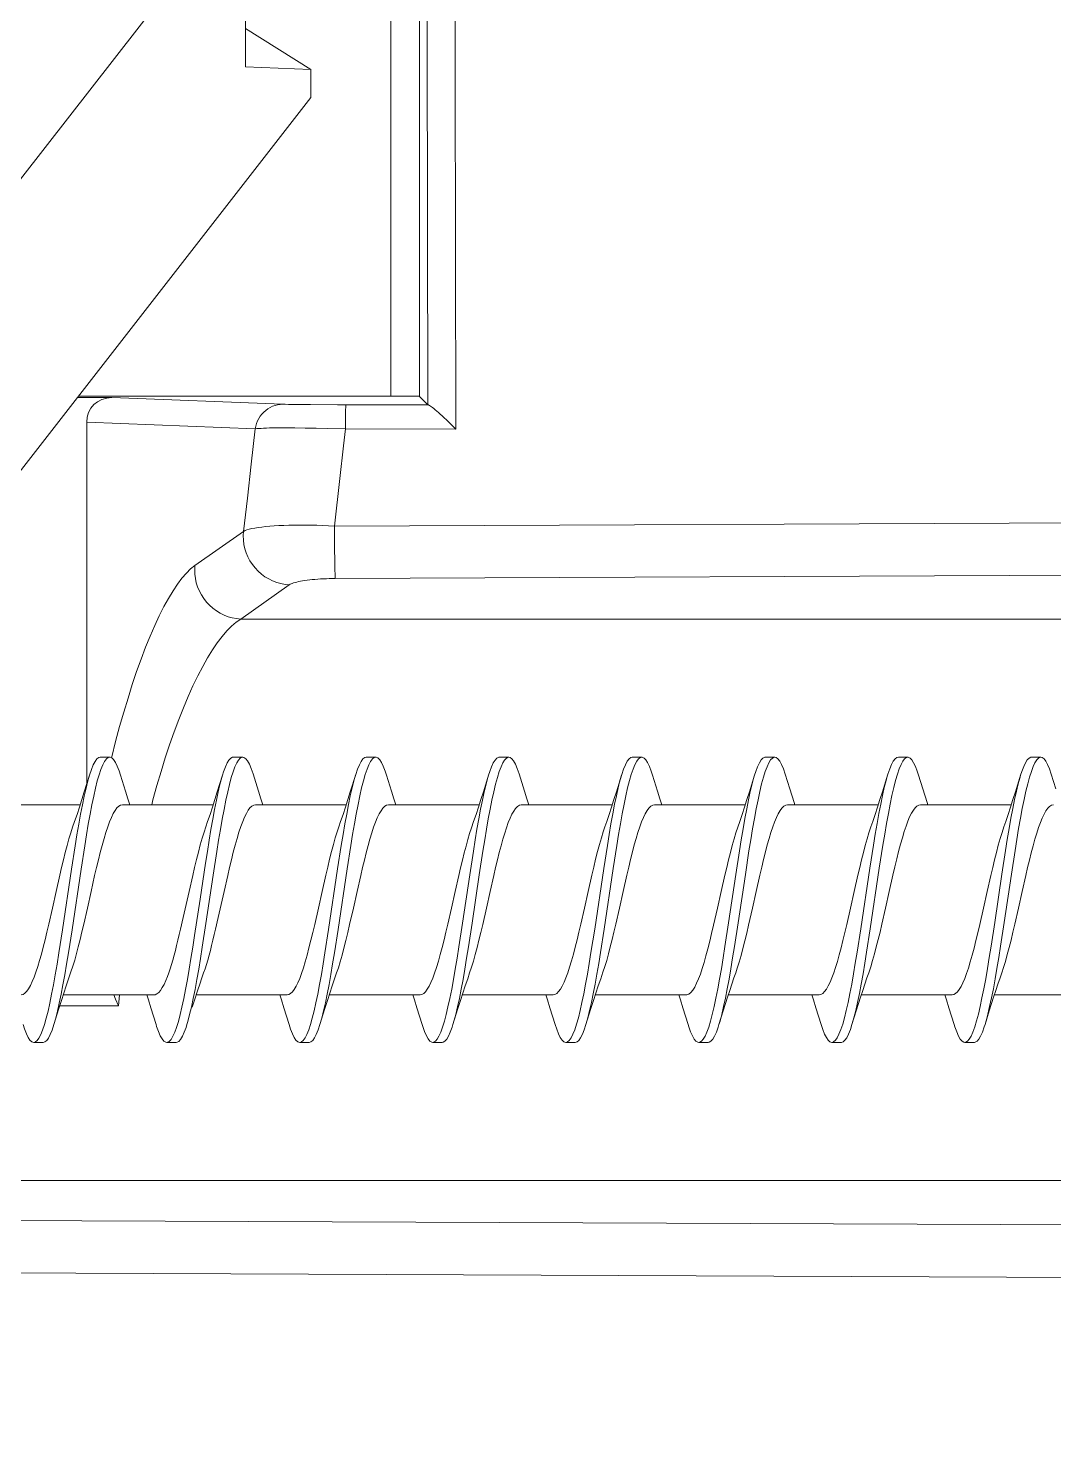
# Model space of a CAD drawing. Header units: millimetres. Extents: x -853320 to 19484, y -510814 to 9708.
# Drawn here: x 14101.51 to 14112.3, y 7580.04 to 7594.98 of the extents above; entities that cross this region are included whole.
import ezdxf

# ---------------------------------------------------------------- set-up
doc = ezdxf.new("R2010")
doc.units = ezdxf.units.MM
for name, color, linetype, lineweight in [('F_DIBOND_soffitto_cassone', 7, 'Continuous', 5), ('F_ELETTRICO', 22, 'Continuous', 5), ('F_IMPIANTO IDRAULICO', 7, 'Continuous', 5), ('F_TUBOLARE sez.40x40', 7, 'Continuous', 5)]:
    doc.layers.add(name, color=color, linetype=linetype, lineweight=lineweight)

# ---------------------------------------------------------------- blocks, each defined once
blk = doc.blocks.new('SCATOLA INCASSO_1 P_sezione e pianta')
at = {"layer": 'F_ELETTRICO'}
for p, q in [((55460.891, -13678.828), (55460.891, -13670.825)), ((55460.591, -13678.83), (55460.591, -13671.125)), ((55466.503, -13678.741), (55461.733, -13672.617)), ((55460.215, -13675.438), (55460.22, -13673.611)), ((55462.421, -13675.364), (55462.421, -13674.706)), ((55461.733, -13675.391), (55462.421, -13674.958)), ((55460.503, -13678.918), (55460.511, -13675.083)), ((55461.733, -13675.391), (55462.421, -13675.364)), ((55460.211, -13677.295), (55460.215, -13675.438)), ((55461.733, -13675.391), (55461.733, -13675.686)), ((55466.503, -13681.809), (55461.733, -13675.686)), ((55460.208, -13679.174), (55460.211, -13677.295)), ((55461.454, -13678.918), (55460.5, -13678.918)), ((55460.591, -13678.83), (55460.503, -13678.918)), ((55460.891, -13678.828), (55464.181, -13678.828)), ((55461.738, -13678.917), (55461.454, -13678.918)), ((55461.898, -13678.916), (55461.738, -13678.917)), ((55461.969, -13678.915), (55461.898, -13678.916)), ((55462.004, -13678.914), (55461.969, -13678.915)), ((55463.828, -13678.843), (55462.029, -13678.914)), ((55463.828, -13678.843), (55464.193, -13678.843)), ((55461.37, -13679.001), (55461.369, -13678.966)), ((55461.37, -13679.044), (55461.37, -13679.001)), ((55461.371, -13679.119), (55461.37, -13679.044)), ((55464.094, -13679.102), (55462.319, -13679.171)), ((55464.094, -13679.102), (55464.094, -13682.912)), ((55461.371, -13679.173), (55460.208, -13679.174)), ((55461.371, -13679.173), (55461.371, -13679.119)), ((55461.558, -13679.168), (55461.371, -13679.173)), ((55461.679, -13679.166), (55461.558, -13679.168)), ((55461.794, -13679.164), (55461.679, -13679.166)), ((55461.902, -13679.162), (55461.794, -13679.164)), ((55462.361, -13679.544), (55462.319, -13679.171)), ((55462.403, -13679.903), (55462.361, -13679.544)), ((55461.486, -13680.195), (55461.429, -13679.696)), ((55462.444, -13680.251), (55462.403, -13679.903)), ((55461.486, -13680.195), (55437.364, -13680.087)), ((55461.486, -13680.321), (55461.486, -13680.195)), ((55462.955, -13680.61), (55462.444, -13680.251)), ((55461.483, -13680.552), (55461.485, -13680.442)), ((55461.485, -13680.442), (55461.486, -13680.321)), ((55461.482, -13680.615), (55461.483, -13680.552)), ((55461.477, -13680.747), (55437.364, -13680.639)), ((55462.472, -13681.173), (55461.961, -13680.813)), ((55462.472, -13681.173), (55437.364, -13681.173)), ((55454.151, -13682.628), (55454.051, -13682.628)), ((55455.551, -13682.628), (55455.451, -13682.628)), ((55456.951, -13682.628), (55456.851, -13682.628)), ((55458.351, -13682.628), (55458.251, -13682.628)), ((55459.751, -13682.628), (55459.651, -13682.628)), ((55461.151, -13682.628), (55461.051, -13682.628)), ((55462.551, -13682.628), (55462.451, -13682.628)), ((55463.832, -13682.632), (55463.829, -13682.622)), ((55463.951, -13682.628), (55463.851, -13682.628)), ((55453.942, -13682.805), (55453.894, -13682.959)), ((55454.132, -13682.726), (55454.151, -13682.777)), ((55454.319, -13682.992), (55454.264, -13682.816)), ((55455.339, -13682.816), (55455.294, -13682.959)), ((55455.523, -13682.705), (55455.542, -13682.751)), ((55455.719, -13682.992), (55455.661, -13682.806)), ((55456.742, -13682.804), (55456.694, -13682.959)), ((55456.933, -13682.727), (55456.952, -13682.778)), ((55457.119, -13682.992), (55457.064, -13682.816)), ((55458.324, -13682.706), (55458.343, -13682.752)), ((55458.519, -13682.992), (55458.462, -13682.808)), ((55459.733, -13682.728), (55459.752, -13682.779)), ((55459.919, -13682.992), (55459.864, -13682.816)), ((55461.124, -13682.707), (55461.143, -13682.753)), ((55461.319, -13682.992), (55461.262, -13682.81)), ((55462.534, -13682.729), (55462.553, -13682.781)), ((55462.719, -13682.992), (55462.664, -13682.816)), ((55463.925, -13682.708), (55463.944, -13682.755)), ((55464.119, -13682.992), (55464.064, -13682.816)), ((55454.362, -13683.128), (55455.317, -13683.128)), ((55455.762, -13683.128), (55456.717, -13683.128)), ((55457.162, -13683.128), (55458.117, -13683.128)), ((55458.562, -13683.128), (55459.517, -13683.128)), ((55459.929, -13683.078), (55459.948, -13683.173)), ((55459.962, -13683.128), (55460.917, -13683.128)), ((55461.362, -13683.128), (55462.317, -13683.128)), ((55462.762, -13683.128), (55463.717, -13683.128)), ((55464.162, -13683.128), (55465.117, -13683.128)), ((55455.714, -13683.552), (55455.752, -13683.796)), ((55455.814, -13683.552), (55455.852, -13683.796)), ((55458.514, -13683.555), (55458.552, -13683.8)), ((55458.614, -13683.555), (55458.652, -13683.8)), ((55461.315, -13683.558), (55461.353, -13683.803)), ((55461.415, -13683.558), (55461.453, -13683.803)), ((55464.115, -13683.561), (55464.153, -13683.806)), ((55464.215, -13683.561), (55464.253, -13683.806)), ((55454.323, -13683.61), (55454.361, -13683.858)), ((55454.423, -13683.61), (55454.461, -13683.858)), ((55457.123, -13683.614), (55457.161, -13683.861)), ((55457.223, -13683.614), (55457.261, -13683.861)), ((55459.924, -13683.617), (55459.962, -13683.864)), ((55460.024, -13683.617), (55460.062, -13683.864)), ((55462.724, -13683.62), (55462.762, -13683.867)), ((55454.21, -13683.871), (55454.248, -13684.041)), ((55454.361, -13683.858), (55454.437, -13684.368)), ((55454.461, -13683.858), (55454.537, -13684.368)), ((55455.609, -13683.867), (55455.648, -13684.041)), ((55455.752, -13683.796), (55455.847, -13684.433)), ((55455.852, -13683.796), (55455.947, -13684.433)), ((55457.161, -13683.861), (55457.238, -13684.371)), ((55457.261, -13683.861), (55457.338, -13684.371)), ((55458.409, -13683.869), (55458.448, -13684.041)), ((55458.552, -13683.8), (55458.647, -13684.436)), ((55458.652, -13683.8), (55458.747, -13684.436)), ((55458.816, -13684.041), (55458.777, -13683.868)), ((55459.962, -13683.864), (55460.038, -13684.375)), ((55460.062, -13683.864), (55460.138, -13684.375)), ((55460.216, -13684.042), (55460.178, -13683.873)), ((55461.353, -13683.803), (55461.448, -13684.439)), ((55461.453, -13683.803), (55461.548, -13684.439)), ((55462.61, -13683.871), (55462.648, -13684.042)), ((55462.762, -13683.867), (55462.839, -13684.378)), ((55463.016, -13684.042), (55462.977, -13683.871)), ((55464.01, -13683.871), (55464.048, -13684.042)), ((55464.153, -13683.806), (55464.248, -13684.442)), ((55464.253, -13683.806), (55464.348, -13684.442)), ((55464.416, -13684.041), (55464.377, -13683.87)), ((55462.648, -13684.042), (55462.709, -13684.314)), ((55463.077, -13684.314), (55463.016, -13684.042)), ((55454.694, -13684.389), (55454.655, -13684.215)), ((55456.094, -13684.388), (55456.055, -13684.215)), ((55457.087, -13684.217), (55457.127, -13684.393)), ((55457.495, -13684.395), (55457.455, -13684.217)), ((55459.887, -13684.215), (55459.926, -13684.387)), ((55461.287, -13684.215), (55461.326, -13684.388)), ((55461.693, -13684.386), (55461.654, -13684.214)), ((55462.709, -13684.314), (55462.737, -13684.435)), ((55463.105, -13684.435), (55463.077, -13684.314)), ((55454.437, -13684.368), (55454.475, -13684.617)), ((55454.537, -13684.368), (55454.575, -13684.617)), ((55455.847, -13684.433), (55455.885, -13684.678)), ((55455.947, -13684.433), (55455.985, -13684.678)), ((55457.238, -13684.371), (55457.276, -13684.62)), ((55457.338, -13684.371), (55457.376, -13684.62)), ((55458.647, -13684.436), (55458.686, -13684.681)), ((55458.747, -13684.436), (55458.786, -13684.681)), ((55460.038, -13684.375), (55460.076, -13684.623)), ((55460.138, -13684.375), (55460.176, -13684.623)), ((55461.448, -13684.439), (55461.486, -13684.684)), ((55461.548, -13684.439), (55461.586, -13684.684)), ((55462.839, -13684.378), (55462.877, -13684.626)), ((55464.248, -13684.442), (55464.286, -13684.687)), ((55464.348, -13684.442), (55464.386, -13684.687)), ((55462.863, -13684.897), (55462.881, -13684.948)), ((55462.915, -13684.859), (55462.934, -13684.968)), ((55462.881, -13684.948), (55462.903, -13685.016)), ((55462.903, -13685.016), (55462.923, -13685.074)), ((55462.934, -13684.968), (55462.953, -13685.071)), ((55462.953, -13685.071), (55462.972, -13685.168)), ((55453.585, -13685.128), (55454.54, -13685.128)), ((55454.548, -13685.152), (55454.594, -13685.296)), ((55454.985, -13685.128), (55455.94, -13685.128)), ((55455.948, -13685.152), (55455.994, -13685.296)), ((55456.385, -13685.128), (55457.34, -13685.128)), ((55457.348, -13685.152), (55457.394, -13685.296)), ((55457.785, -13685.128), (55458.74, -13685.128)), ((55459.185, -13685.128), (55460.14, -13685.128)), ((55460.585, -13685.128), (55461.54, -13685.128)), ((55461.985, -13685.128), (55462.94, -13685.128)), ((55463.385, -13685.128), (55464.34, -13685.128)), ((55463.759, -13685.243), (55463.75, -13685.128)), ((55454.594, -13685.296), (55454.639, -13685.44)), ((55455.994, -13685.296), (55456.039, -13685.44)), ((55457.394, -13685.296), (55457.439, -13685.44)), ((55458.786, -13685.27), (55458.839, -13685.44)), ((55460.186, -13685.27), (55460.239, -13685.44)), ((55461.586, -13685.27), (55461.639, -13685.44)), ((55463.759, -13685.243), (55464.377, -13685.243)), ((55464.386, -13685.27), (55464.439, -13685.44)), ((55454.747, -13685.466), (55454.766, -13685.519)), ((55456.156, -13685.494), (55456.176, -13685.542)), ((55457.547, -13685.467), (55457.566, -13685.52)), ((55458.957, -13685.495), (55458.976, -13685.543)), ((55460.348, -13685.468), (55460.367, -13685.521)), ((55461.757, -13685.497), (55461.777, -13685.544)), ((55464.558, -13685.498), (55464.577, -13685.545)), ((55454.751, -13685.628), (55454.851, -13685.628)), ((55456.151, -13685.628), (55456.251, -13685.628)), ((55457.551, -13685.628), (55457.651, -13685.628)), ((55458.951, -13685.628), (55459.051, -13685.628)), ((55460.351, -13685.628), (55460.451, -13685.628)), ((55461.751, -13685.628), (55461.851, -13685.628)), ((55463.151, -13685.628), (55463.251, -13685.628)), ((55464.551, -13685.628), (55464.651, -13685.628)), ((55468.094, -13687.082), (55437.364, -13687.082)), ((55437.364, -13687.617), (55468.094, -13687.489)), ((55437.364, -13688.169), (55468.094, -13688.041))]:
    blk.add_line(p, q, dxfattribs=at)
for points in [[(55460.511, -13675.083), (55460.52, -13672.02), (55460.524, -13671.058)], [(55460.208, -13679.174), (55460.285, -13679.099), (55460.308, -13679.077), (55460.331, -13679.056), (55460.352, -13679.036), (55460.372, -13679.018), (55460.391, -13679.001), (55460.409, -13678.985), (55460.425, -13678.971), (55460.44, -13678.959), (55460.453, -13678.948), (55460.465, -13678.939), (55460.475, -13678.932), (55460.484, -13678.926), (55460.491, -13678.922), (55460.496, -13678.919), (55460.5, -13678.918)], [(55460.503, -13678.918), (55460.503, -13678.918), (55460.503, -13678.918), (55460.503, -13678.918), (55460.502, -13678.918), (55460.501, -13678.918), (55460.5, -13678.918)], [(55461.369, -13678.966), (55461.368, -13678.952), (55461.368, -13678.94), (55461.368, -13678.931), (55461.367, -13678.924), (55461.367, -13678.92), (55461.366, -13678.918)], [(55462.029, -13678.914), (55462.018, -13678.914), (55462.004, -13678.914)], [(55462.319, -13679.171), (55462.313, -13679.143), (55462.305, -13679.116), (55462.295, -13679.089), (55462.282, -13679.064), (55462.267, -13679.04), (55462.25, -13679.018), (55462.231, -13678.997), (55462.21, -13678.978), (55462.187, -13678.962), (55462.163, -13678.947), (55462.138, -13678.935), (55462.111, -13678.926), (55462.084, -13678.919), (55462.057, -13678.915), (55462.029, -13678.914)], [(55461.429, -13679.696), (55461.391, -13679.35), (55461.371, -13679.173)], [(55462.319, -13679.171), (55462.303, -13679.17), (55462.283, -13679.168), (55462.259, -13679.167), (55462.232, -13679.165), (55462.202, -13679.164), (55462.168, -13679.163), (55462.131, -13679.163), (55462.09, -13679.162), (55462.047, -13679.162), (55462.001, -13679.162), (55461.902, -13679.162)], [(55462.444, -13680.251), (55462.427, -13680.243), (55462.407, -13680.235), (55462.383, -13680.228), (55462.355, -13680.222), (55462.324, -13680.216), (55462.289, -13680.21), (55462.251, -13680.205), (55462.211, -13680.201), (55462.167, -13680.197), (55462.12, -13680.193), (55462.071, -13680.19), (55462.02, -13680.188), (55461.966, -13680.186), (55461.91, -13680.185), (55461.853, -13680.185), (55461.794, -13680.185), (55461.734, -13680.186), (55461.673, -13680.187), (55461.611, -13680.189), (55461.549, -13680.192), (55461.486, -13680.195)], [(55461.961, -13680.813), (55462.006, -13680.809), (55462.051, -13680.801), (55462.094, -13680.789), (55462.137, -13680.772), (55462.178, -13680.752), (55462.218, -13680.728), (55462.255, -13680.7), (55462.289, -13680.67), (55462.321, -13680.636), (55462.35, -13680.599), (55462.375, -13680.56), (55462.397, -13680.519), (55462.415, -13680.477), (55462.429, -13680.433), (55462.439, -13680.388), (55462.445, -13680.342), (55462.446, -13680.296), (55462.444, -13680.251)], [(55461.477, -13680.747), (55461.478, -13680.738), (55461.479, -13680.725), (55461.48, -13680.709), (55461.48, -13680.69), (55461.481, -13680.668), (55461.482, -13680.615)], [(55461.961, -13680.813), (55461.952, -13680.808), (55461.942, -13680.803), (55461.93, -13680.798), (55461.916, -13680.793), (55461.9, -13680.788), (55461.883, -13680.784), (55461.863, -13680.779), (55461.843, -13680.775), (55461.821, -13680.771), (55461.797, -13680.768), (55461.772, -13680.764), (55461.746, -13680.761), (55461.719, -13680.758), (55461.691, -13680.756), (55461.662, -13680.753), (55461.632, -13680.751), (55461.602, -13680.75), (55461.571, -13680.749), (55461.54, -13680.748), (55461.509, -13680.747), (55461.477, -13680.747)], [(55462.472, -13681.173), (55462.517, -13681.169), (55462.562, -13681.161), (55462.606, -13681.149), (55462.648, -13681.132), (55462.69, -13681.112), (55462.729, -13681.088), (55462.766, -13681.06), (55462.801, -13681.029), (55462.832, -13680.996), (55462.861, -13680.959), (55462.886, -13680.92), (55462.908, -13680.879), (55462.926, -13680.836), (55462.94, -13680.792), (55462.95, -13680.747), (55462.956, -13680.702), (55462.957, -13680.656), (55462.955, -13680.61)], [(55463.829, -13682.622), (55463.789, -13682.462), (55463.747, -13682.305), (55463.703, -13682.153), (55463.659, -13682.005), (55463.614, -13681.863), (55463.568, -13681.726), (55463.521, -13681.595), (55463.474, -13681.47), (55463.426, -13681.352), (55463.378, -13681.242), (55463.33, -13681.139), (55463.281, -13681.043), (55463.233, -13680.956), (55463.185, -13680.877), (55463.138, -13680.806), (55463.091, -13680.743), (55463.045, -13680.69), (55463, -13680.646), (55462.955, -13680.61)], [(55463.409, -13683.128), (55463.396, -13683.075), (55463.354, -13682.925), (55463.311, -13682.779), (55463.267, -13682.635), (55463.221, -13682.496), (55463.174, -13682.361), (55463.125, -13682.232), (55463.076, -13682.107), (55463.026, -13681.989), (55462.975, -13681.877), (55462.924, -13681.772), (55462.873, -13681.673), (55462.821, -13681.582), (55462.77, -13681.499), (55462.719, -13681.424), (55462.668, -13681.357), (55462.618, -13681.298), (55462.568, -13681.248), (55462.52, -13681.206), (55462.472, -13681.173)], [(55453.942, -13682.805), (55453.961, -13682.75), (55453.98, -13682.704), (55453.999, -13682.669), (55454.018, -13682.644), (55454.037, -13682.631), (55454.051, -13682.628)], [(55454.051, -13682.628), (55454.056, -13682.628), (55454.075, -13682.636), (55454.094, -13682.656), (55454.113, -13682.685), (55454.132, -13682.726)], [(55454.151, -13682.628), (55454.156, -13682.628), (55454.175, -13682.636), (55454.194, -13682.656), (55454.213, -13682.685), (55454.232, -13682.726), (55454.251, -13682.777), (55454.264, -13682.816)], [(55455.339, -13682.816), (55455.352, -13682.775), (55455.371, -13682.725), (55455.39, -13682.685), (55455.409, -13682.655), (55455.428, -13682.636), (55455.447, -13682.628), (55455.451, -13682.628)], [(55455.451, -13682.628), (55455.466, -13682.631), (55455.485, -13682.645), (55455.504, -13682.67), (55455.523, -13682.705)], [(55455.551, -13682.628), (55455.566, -13682.631), (55455.585, -13682.645), (55455.604, -13682.67), (55455.623, -13682.705), (55455.642, -13682.751), (55455.661, -13682.806)], [(55456.742, -13682.804), (55456.761, -13682.748), (55456.78, -13682.703), (55456.799, -13682.668), (55456.819, -13682.644), (55456.838, -13682.631), (55456.851, -13682.628)], [(55456.851, -13682.628), (55456.857, -13682.628), (55456.876, -13682.637), (55456.895, -13682.656), (55456.914, -13682.686), (55456.933, -13682.727)], [(55456.951, -13682.628), (55456.957, -13682.628), (55456.976, -13682.637), (55456.995, -13682.656), (55457.014, -13682.686), (55457.033, -13682.727), (55457.052, -13682.778), (55457.064, -13682.816)], [(55458.139, -13682.816), (55458.152, -13682.774), (55458.171, -13682.724), (55458.19, -13682.684), (55458.209, -13682.654), (55458.228, -13682.636), (55458.247, -13682.628), (55458.251, -13682.628)], [(55458.251, -13682.628), (55458.266, -13682.631), (55458.285, -13682.645), (55458.304, -13682.67), (55458.324, -13682.706)], [(55458.351, -13682.628), (55458.366, -13682.631), (55458.385, -13682.645), (55458.404, -13682.67), (55458.424, -13682.706), (55458.443, -13682.752), (55458.462, -13682.808)], [(55459.543, -13682.802), (55459.562, -13682.747), (55459.581, -13682.702), (55459.6, -13682.667), (55459.619, -13682.644), (55459.638, -13682.63), (55459.651, -13682.628)], [(55459.651, -13682.628), (55459.657, -13682.628), (55459.676, -13682.637), (55459.695, -13682.657), (55459.714, -13682.687), (55459.733, -13682.728)], [(55459.751, -13682.628), (55459.757, -13682.628), (55459.776, -13682.637), (55459.795, -13682.657), (55459.814, -13682.687), (55459.833, -13682.728), (55459.852, -13682.779), (55459.864, -13682.816)], [(55460.939, -13682.816), (55460.953, -13682.773), (55460.972, -13682.723), (55460.991, -13682.683), (55461.01, -13682.654), (55461.029, -13682.635), (55461.048, -13682.628), (55461.051, -13682.628)], [(55461.051, -13682.628), (55461.067, -13682.631), (55461.086, -13682.646), (55461.105, -13682.671), (55461.124, -13682.707)], [(55461.151, -13682.628), (55461.167, -13682.631), (55461.186, -13682.646), (55461.205, -13682.671), (55461.224, -13682.707), (55461.243, -13682.753), (55461.262, -13682.81)], [(55462.343, -13682.801), (55462.362, -13682.746), (55462.381, -13682.701), (55462.4, -13682.667), (55462.419, -13682.643), (55462.439, -13682.63), (55462.451, -13682.628)], [(55462.451, -13682.628), (55462.458, -13682.628), (55462.477, -13682.637), (55462.496, -13682.657), (55462.515, -13682.688), (55462.534, -13682.729)], [(55462.551, -13682.628), (55462.558, -13682.628), (55462.577, -13682.637), (55462.596, -13682.657), (55462.615, -13682.688), (55462.634, -13682.729), (55462.653, -13682.781), (55462.664, -13682.816)], [(55463.739, -13682.816), (55463.753, -13682.771), (55463.772, -13682.722), (55463.791, -13682.682), (55463.81, -13682.653), (55463.829, -13682.635), (55463.848, -13682.628), (55463.851, -13682.628)], [(55463.851, -13682.628), (55463.867, -13682.632), (55463.886, -13682.646), (55463.905, -13682.672), (55463.925, -13682.708)], [(55463.951, -13682.628), (55463.967, -13682.632), (55463.986, -13682.646), (55464.005, -13682.672), (55464.025, -13682.708), (55464.044, -13682.755), (55464.064, -13682.816)], [(55454.151, -13682.777), (55454.17, -13682.837), (55454.189, -13682.907), (55454.209, -13682.986), (55454.228, -13683.073), (55454.247, -13683.168)], [(55454.264, -13682.816), (55454.27, -13682.837), (55454.289, -13682.907), (55454.309, -13682.986), (55454.328, -13683.073), (55454.347, -13683.168)], [(55455.542, -13682.751), (55455.561, -13682.806), (55455.58, -13682.872), (55455.599, -13682.947), (55455.618, -13683.03), (55455.637, -13683.121)], [(55455.664, -13682.816), (55455.68, -13682.872), (55455.699, -13682.947), (55455.718, -13683.03), (55455.737, -13683.121)], [(55456.952, -13682.778), (55456.971, -13682.839), (55456.99, -13682.909), (55457.009, -13682.988), (55457.028, -13683.076), (55457.047, -13683.171)], [(55457.064, -13682.816), (55457.071, -13682.839), (55457.09, -13682.909), (55457.109, -13682.988), (55457.128, -13683.076), (55457.147, -13683.171)], [(55458.139, -13682.816), (55458.086, -13682.985), (55458.06, -13683.066), (55458.04, -13683.128)], [(55458.343, -13682.752), (55458.362, -13682.808), (55458.381, -13682.874), (55458.4, -13682.949), (55458.419, -13683.032), (55458.438, -13683.123)], [(55458.464, -13682.816), (55458.481, -13682.874), (55458.5, -13682.949), (55458.519, -13683.032), (55458.538, -13683.123)], [(55459.543, -13682.802), (55459.486, -13682.985), (55459.46, -13683.066), (55459.44, -13683.128)], [(55459.752, -13682.779), (55459.771, -13682.84), (55459.79, -13682.911), (55459.81, -13682.99), (55459.829, -13683.078), (55459.848, -13683.173)], [(55459.864, -13682.816), (55459.871, -13682.84), (55459.89, -13682.911), (55459.91, -13682.99), (55459.929, -13683.078)], [(55460.939, -13682.816), (55460.886, -13682.985), (55460.86, -13683.066), (55460.84, -13683.128)], [(55461.143, -13682.753), (55461.162, -13682.81), (55461.181, -13682.875), (55461.2, -13682.951), (55461.219, -13683.034), (55461.238, -13683.126)], [(55461.264, -13682.816), (55461.281, -13682.875), (55461.3, -13682.951), (55461.319, -13683.034), (55461.338, -13683.126)], [(55462.343, -13682.801), (55462.286, -13682.985), (55462.26, -13683.066), (55462.24, -13683.128)], [(55462.553, -13682.781), (55462.572, -13682.842), (55462.591, -13682.913), (55462.61, -13682.992), (55462.629, -13683.08), (55462.648, -13683.176)], [(55462.664, -13682.816), (55462.672, -13682.842), (55462.691, -13682.913), (55462.71, -13682.992), (55462.729, -13683.08), (55462.748, -13683.176), (55462.767, -13683.278), (55462.786, -13683.387), (55462.805, -13683.501), (55462.824, -13683.62), (55462.843, -13683.742)], [(55463.739, -13682.816), (55463.686, -13682.985), (55463.66, -13683.066), (55463.64, -13683.128)], [(55463.944, -13682.755), (55463.963, -13682.811), (55463.982, -13682.877), (55464.001, -13682.953), (55464.02, -13683.036), (55464.039, -13683.128)], [(55464.064, -13682.816), (55464.082, -13682.877), (55464.101, -13682.953), (55464.12, -13683.036), (55464.139, -13683.128)], [(55454.44, -13683.359), (55454.421, -13683.303), (55454.395, -13683.229), (55454.37, -13683.152), (55454.345, -13683.073), (55454.319, -13682.992)], [(55455.294, -13682.959), (55455.248, -13683.103), (55455.24, -13683.128)], [(55455.84, -13683.359), (55455.821, -13683.303), (55455.795, -13683.229), (55455.77, -13683.152), (55455.745, -13683.073), (55455.719, -13682.992)], [(55456.694, -13682.959), (55456.648, -13683.103), (55456.64, -13683.128)], [(55457.242, -13683.365), (55457.221, -13683.303), (55457.195, -13683.229), (55457.17, -13683.152), (55457.145, -13683.073), (55457.119, -13682.992)], [(55458.64, -13683.359), (55458.621, -13683.303), (55458.595, -13683.229), (55458.57, -13683.152), (55458.545, -13683.073), (55458.519, -13682.992)], [(55460.021, -13683.303), (55459.995, -13683.229), (55459.97, -13683.152), (55459.945, -13683.073), (55459.919, -13682.992)], [(55461.44, -13683.359), (55461.421, -13683.303), (55461.395, -13683.229), (55461.37, -13683.152), (55461.345, -13683.073), (55461.319, -13682.992)], [(55462.84, -13683.359), (55462.821, -13683.303), (55462.795, -13683.229), (55462.77, -13683.152), (55462.745, -13683.073), (55462.719, -13682.992)], [(55464.242, -13683.365), (55464.221, -13683.303), (55464.195, -13683.229), (55464.17, -13683.152), (55464.145, -13683.073), (55464.119, -13682.992)], [(55453.917, -13683.128), (55453.939, -13683.132), (55453.959, -13683.145), (55453.979, -13683.165), (55453.998, -13683.193), (55454.017, -13683.227), (55454.036, -13683.267), (55454.056, -13683.314), (55454.075, -13683.367), (55454.094, -13683.426), (55454.113, -13683.49), (55454.133, -13683.559), (55454.152, -13683.632), (55454.171, -13683.709), (55454.19, -13683.789), (55454.21, -13683.871)], [(55455.317, -13683.128), (55455.336, -13683.131), (55455.355, -13683.142), (55455.374, -13683.16), (55455.393, -13683.185), (55455.412, -13683.217), (55455.432, -13683.256), (55455.451, -13683.301), (55455.47, -13683.352), (55455.489, -13683.41), (55455.509, -13683.474), (55455.528, -13683.544), (55455.548, -13683.619), (55455.568, -13683.698), (55455.589, -13683.782), (55455.609, -13683.867)], [(55455.637, -13683.121), (55455.656, -13683.22), (55455.675, -13683.325), (55455.695, -13683.436), (55455.714, -13683.552)], [(55455.737, -13683.121), (55455.756, -13683.22), (55455.775, -13683.325), (55455.795, -13683.436), (55455.814, -13683.552)], [(55456.717, -13683.128), (55456.736, -13683.131), (55456.756, -13683.143), (55456.776, -13683.162), (55456.796, -13683.189), (55456.815, -13683.223), (55456.835, -13683.263), (55456.854, -13683.31), (55456.873, -13683.361), (55456.892, -13683.419), (55456.911, -13683.482), (55456.93, -13683.551), (55456.95, -13683.624), (55456.969, -13683.702), (55456.989, -13683.784), (55457.009, -13683.868)], [(55458.117, -13683.128), (55458.136, -13683.131), (55458.156, -13683.143), (55458.176, -13683.162), (55458.196, -13683.189), (55458.215, -13683.223), (55458.235, -13683.263), (55458.254, -13683.309), (55458.273, -13683.361), (55458.292, -13683.418), (55458.311, -13683.481), (55458.33, -13683.55), (55458.35, -13683.624), (55458.369, -13683.702), (55458.389, -13683.784), (55458.409, -13683.869)], [(55458.438, -13683.123), (55458.457, -13683.222), (55458.476, -13683.328), (55458.495, -13683.439), (55458.514, -13683.555)], [(55458.538, -13683.123), (55458.557, -13683.222), (55458.576, -13683.328), (55458.595, -13683.439), (55458.614, -13683.555)], [(55459.517, -13683.128), (55459.52, -13683.128), (55459.54, -13683.133), (55459.56, -13683.146), (55459.579, -13683.166), (55459.599, -13683.194), (55459.618, -13683.228), (55459.637, -13683.269), (55459.656, -13683.316), (55459.675, -13683.369), (55459.694, -13683.428), (55459.713, -13683.491), (55459.732, -13683.559), (55459.752, -13683.631), (55459.771, -13683.708), (55459.79, -13683.788), (55459.81, -13683.871)], [(55460.917, -13683.128), (55460.938, -13683.132), (55460.957, -13683.144), (55460.977, -13683.163), (55460.996, -13683.19), (55461.016, -13683.224), (55461.035, -13683.264), (55461.055, -13683.311), (55461.074, -13683.365), (55461.093, -13683.424), (55461.113, -13683.488), (55461.132, -13683.558), (55461.152, -13683.632), (55461.171, -13683.709), (55461.19, -13683.789), (55461.21, -13683.871)], [(55461.238, -13683.126), (55461.257, -13683.225), (55461.276, -13683.33), (55461.295, -13683.442), (55461.315, -13683.558)], [(55461.338, -13683.126), (55461.357, -13683.225), (55461.376, -13683.33), (55461.395, -13683.442), (55461.415, -13683.558)], [(55462.317, -13683.128), (55462.336, -13683.131), (55462.356, -13683.142), (55462.375, -13683.161), (55462.394, -13683.186), (55462.413, -13683.219), (55462.433, -13683.259), (55462.452, -13683.305), (55462.472, -13683.358), (55462.491, -13683.417), (55462.511, -13683.482), (55462.531, -13683.553), (55462.551, -13683.628), (55462.57, -13683.706), (55462.59, -13683.788), (55462.61, -13683.871)], [(55463.717, -13683.128), (55463.737, -13683.131), (55463.756, -13683.143), (55463.775, -13683.161), (55463.795, -13683.187), (55463.814, -13683.22), (55463.833, -13683.26), (55463.853, -13683.307), (55463.872, -13683.359), (55463.892, -13683.419), (55463.911, -13683.484), (55463.931, -13683.555), (55463.951, -13683.629), (55463.971, -13683.707), (55463.99, -13683.788), (55464.01, -13683.871)], [(55464.039, -13683.128), (55464.058, -13683.228), (55464.077, -13683.333), (55464.096, -13683.445), (55464.115, -13683.561)], [(55464.139, -13683.128), (55464.158, -13683.228), (55464.177, -13683.333), (55464.196, -13683.445), (55464.215, -13683.561)], [(55454.247, -13683.168), (55454.266, -13683.27), (55454.285, -13683.378), (55454.304, -13683.492), (55454.323, -13683.61)], [(55454.347, -13683.168), (55454.366, -13683.27), (55454.385, -13683.378), (55454.404, -13683.492), (55454.423, -13683.61)], [(55457.047, -13683.171), (55457.066, -13683.273), (55457.085, -13683.381), (55457.104, -13683.495), (55457.123, -13683.614)], [(55457.147, -13683.171), (55457.166, -13683.273), (55457.185, -13683.381), (55457.204, -13683.495), (55457.223, -13683.614)], [(55459.848, -13683.173), (55459.867, -13683.276), (55459.886, -13683.384), (55459.905, -13683.498), (55459.924, -13683.617)], [(55459.948, -13683.173), (55459.967, -13683.276), (55459.986, -13683.384), (55460.005, -13683.498), (55460.024, -13683.617)], [(55462.648, -13683.176), (55462.667, -13683.278), (55462.686, -13683.387), (55462.705, -13683.501), (55462.724, -13683.62)], [(55454.577, -13683.871), (55454.558, -13683.788), (55454.539, -13683.707), (55454.519, -13683.629), (55454.499, -13683.554), (55454.479, -13683.483), (55454.46, -13683.418), (55454.44, -13683.359)], [(55455.977, -13683.87), (55455.958, -13683.788), (55455.939, -13683.707), (55455.919, -13683.63), (55455.9, -13683.556), (55455.88, -13683.486), (55455.861, -13683.422), (55455.84, -13683.359)], [(55457.377, -13683.87), (55457.358, -13683.787), (55457.338, -13683.706), (55457.319, -13683.629), (55457.3, -13683.556), (55457.28, -13683.487), (55457.261, -13683.424), (55457.242, -13683.365)], [(55458.777, -13683.868), (55458.757, -13683.783), (55458.737, -13683.7), (55458.717, -13683.621), (55458.697, -13683.546), (55458.677, -13683.476), (55458.658, -13683.412), (55458.64, -13683.359)], [(55460.178, -13683.873), (55460.159, -13683.791), (55460.14, -13683.711), (55460.12, -13683.635), (55460.101, -13683.562), (55460.082, -13683.494), (55460.063, -13683.43), (55460.044, -13683.371), (55460.021, -13683.303)], [(55461.577, -13683.869), (55461.557, -13683.784), (55461.537, -13683.701), (55461.517, -13683.621), (55461.497, -13683.546), (55461.477, -13683.475), (55461.457, -13683.411), (55461.44, -13683.359)], [(55462.977, -13683.871), (55462.958, -13683.787), (55462.938, -13683.705), (55462.918, -13683.626), (55462.898, -13683.551), (55462.878, -13683.48), (55462.858, -13683.415), (55462.84, -13683.359)], [(55464.377, -13683.87), (55464.358, -13683.787), (55464.338, -13683.706), (55464.319, -13683.629), (55464.3, -13683.556), (55464.28, -13683.487), (55464.261, -13683.423), (55464.242, -13683.365)], [(55462.843, -13683.742), (55462.901, -13684.122), (55462.958, -13684.503)], [(55454.655, -13684.215), (55454.616, -13684.042), (55454.577, -13683.871)], [(55456.055, -13684.215), (55456.016, -13684.041), (55455.977, -13683.87)], [(55457.009, -13683.868), (55457.048, -13684.041), (55457.087, -13684.217)], [(55457.455, -13684.217), (55457.416, -13684.041), (55457.377, -13683.87)], [(55459.81, -13683.871), (55459.848, -13684.042), (55459.887, -13684.215)], [(55461.21, -13683.871), (55461.248, -13684.041), (55461.287, -13684.215)], [(55461.654, -13684.214), (55461.616, -13684.042), (55461.577, -13683.869)], [(55455.648, -13684.041), (55455.687, -13684.214), (55455.725, -13684.384)], [(55458.448, -13684.041), (55458.487, -13684.214), (55458.525, -13684.385)], [(55458.893, -13684.385), (55458.855, -13684.214), (55458.816, -13684.041)], [(55464.493, -13684.385), (55464.455, -13684.214), (55464.416, -13684.041)], [(55454.248, -13684.041), (55454.286, -13684.214), (55454.325, -13684.385)], [(55460.293, -13684.384), (55460.254, -13684.214), (55460.216, -13684.042)], [(55464.048, -13684.042), (55464.086, -13684.214), (55464.125, -13684.383)], [(55454.325, -13684.385), (55454.345, -13684.469), (55454.365, -13684.551), (55454.384, -13684.629), (55454.404, -13684.705), (55454.424, -13684.776), (55454.444, -13684.841), (55454.463, -13684.897)], [(55454.985, -13685.128), (55454.967, -13685.124), (55454.948, -13685.114), (55454.929, -13685.096), (55454.91, -13685.071), (55454.89, -13685.039), (55454.871, -13685), (55454.852, -13684.955), (55454.833, -13684.904), (55454.814, -13684.846), (55454.794, -13684.782), (55454.774, -13684.712), (55454.754, -13684.637), (55454.734, -13684.557), (55454.714, -13684.474), (55454.694, -13684.389)], [(55455.725, -13684.384), (55455.744, -13684.467), (55455.764, -13684.547), (55455.783, -13684.624), (55455.803, -13684.698), (55455.822, -13684.768), (55455.842, -13684.833), (55455.863, -13684.897)], [(55456.385, -13685.128), (55456.368, -13685.125), (55456.347, -13685.113), (55456.327, -13685.094), (55456.308, -13685.068), (55456.288, -13685.034), (55456.269, -13684.994), (55456.25, -13684.948), (55456.231, -13684.897), (55456.212, -13684.84), (55456.193, -13684.776), (55456.173, -13684.707), (55456.153, -13684.633), (55456.134, -13684.555), (55456.114, -13684.472), (55456.094, -13684.388)], [(55457.127, -13684.393), (55457.147, -13684.479), (55457.167, -13684.561), (55457.187, -13684.64), (55457.207, -13684.715), (55457.227, -13684.784), (55457.247, -13684.848), (55457.263, -13684.897)], [(55457.785, -13685.128), (55457.776, -13685.127), (55457.755, -13685.119), (55457.735, -13685.102), (55457.715, -13685.078), (55457.694, -13685.046), (55457.674, -13685.006), (55457.655, -13684.961), (55457.635, -13684.909), (55457.615, -13684.851), (55457.596, -13684.787), (55457.576, -13684.718), (55457.556, -13684.644), (55457.536, -13684.564), (55457.516, -13684.481), (55457.495, -13684.395)], [(55458.525, -13684.385), (55458.544, -13684.467), (55458.564, -13684.547), (55458.583, -13684.624), (55458.602, -13684.697), (55458.621, -13684.766), (55458.641, -13684.829), (55458.66, -13684.888)], [(55459.185, -13685.128), (55459.166, -13685.124), (55459.147, -13685.113), (55459.127, -13685.094), (55459.108, -13685.068), (55459.089, -13685.035), (55459.069, -13684.995), (55459.05, -13684.948), (55459.03, -13684.895), (55459.011, -13684.836), (55458.991, -13684.771), (55458.971, -13684.701), (55458.951, -13684.626), (55458.932, -13684.548), (55458.913, -13684.468), (55458.893, -13684.385)], [(55459.926, -13684.387), (55459.946, -13684.471), (55459.965, -13684.553), (55459.985, -13684.631), (55460.004, -13684.704), (55460.023, -13684.772), (55460.043, -13684.836), (55460.063, -13684.897)], [(55460.585, -13685.128), (55460.566, -13685.124), (55460.547, -13685.113), (55460.528, -13685.095), (55460.509, -13685.069), (55460.49, -13685.037), (55460.47, -13684.998), (55460.451, -13684.952), (55460.432, -13684.899), (55460.412, -13684.84), (55460.392, -13684.775), (55460.372, -13684.704), (55460.352, -13684.629), (55460.332, -13684.55), (55460.313, -13684.468), (55460.293, -13684.384)], [(55461.326, -13684.388), (55461.346, -13684.473), (55461.366, -13684.556), (55461.386, -13684.635), (55461.406, -13684.71), (55461.425, -13684.779), (55461.445, -13684.843), (55461.463, -13684.897)], [(55461.985, -13685.128), (55461.967, -13685.125), (55461.948, -13685.114), (55461.928, -13685.095), (55461.909, -13685.07), (55461.89, -13685.038), (55461.871, -13685), (55461.852, -13684.955), (55461.833, -13684.903), (55461.813, -13684.845), (55461.794, -13684.78), (55461.774, -13684.709), (55461.754, -13684.634), (55461.733, -13684.554), (55461.713, -13684.471), (55461.693, -13684.386)], [(55462.737, -13684.435), (55462.751, -13684.494), (55462.765, -13684.551), (55462.779, -13684.607), (55462.792, -13684.66), (55462.806, -13684.712), (55462.82, -13684.762), (55462.834, -13684.809), (55462.848, -13684.853), (55462.863, -13684.897)], [(55463.244, -13684.934), (55463.23, -13684.895), (55463.216, -13684.853), (55463.202, -13684.809), (55463.188, -13684.762), (55463.174, -13684.712), (55463.16, -13684.66), (55463.147, -13684.607), (55463.133, -13684.551), (55463.119, -13684.494), (55463.105, -13684.435)], [(55464.125, -13684.383), (55464.144, -13684.465), (55464.163, -13684.544), (55464.182, -13684.621), (55464.201, -13684.694), (55464.22, -13684.762), (55464.24, -13684.826), (55464.259, -13684.885)], [(55464.785, -13685.128), (55464.764, -13685.123), (55464.744, -13685.11), (55464.724, -13685.09), (55464.705, -13685.063), (55464.685, -13685.029), (55464.666, -13684.988), (55464.647, -13684.941), (55464.628, -13684.889), (55464.609, -13684.831), (55464.59, -13684.768), (55464.571, -13684.7), (55464.552, -13684.627), (55464.532, -13684.55), (55464.513, -13684.469), (55464.493, -13684.385)], [(55454.475, -13684.617), (55454.494, -13684.736), (55454.513, -13684.851), (55454.532, -13684.96), (55454.551, -13685.064), (55454.571, -13685.161)], [(55454.575, -13684.617), (55454.594, -13684.736), (55454.613, -13684.851), (55454.632, -13684.96), (55454.651, -13685.064)], [(55457.276, -13684.62), (55457.295, -13684.739), (55457.314, -13684.854), (55457.333, -13684.963), (55457.352, -13685.066), (55457.371, -13685.163)], [(55457.376, -13684.62), (55457.395, -13684.739), (55457.414, -13684.854), (55457.433, -13684.963), (55457.452, -13685.066)], [(55460.076, -13684.623), (55460.095, -13684.742), (55460.114, -13684.856), (55460.133, -13684.966), (55460.152, -13685.069), (55460.171, -13685.165)], [(55460.176, -13684.623), (55460.195, -13684.742), (55460.214, -13684.856), (55460.233, -13684.966), (55460.252, -13685.069)], [(55462.877, -13684.626), (55462.896, -13684.745), (55462.915, -13684.859)], [(55462.958, -13684.503), (55462.977, -13684.626), (55462.996, -13684.745), (55463.015, -13684.859), (55463.034, -13684.968), (55463.053, -13685.071), (55463.072, -13685.168), (55463.091, -13685.256), (55463.11, -13685.336)], [(55455.885, -13684.678), (55455.904, -13684.795), (55455.923, -13684.908), (55455.942, -13685.014), (55455.961, -13685.114)], [(55455.985, -13684.678), (55456.004, -13684.795), (55456.023, -13684.908), (55456.042, -13685.014), (55456.061, -13685.114)], [(55458.686, -13684.681), (55458.705, -13684.798), (55458.724, -13684.91), (55458.743, -13685.017), (55458.762, -13685.117)], [(55458.786, -13684.681), (55458.805, -13684.798), (55458.824, -13684.91), (55458.843, -13685.017), (55458.862, -13685.117)], [(55461.486, -13684.684), (55461.505, -13684.801), (55461.524, -13684.913), (55461.543, -13685.019), (55461.562, -13685.119)], [(55461.586, -13684.684), (55461.605, -13684.801), (55461.624, -13684.913), (55461.643, -13685.019), (55461.662, -13685.119)], [(55464.286, -13684.687), (55464.306, -13684.804), (55464.325, -13684.916), (55464.344, -13685.022), (55464.363, -13685.122)], [(55464.386, -13684.687), (55464.406, -13684.804), (55464.425, -13684.916), (55464.444, -13685.022), (55464.463, -13685.122)], [(55454.463, -13684.897), (55454.481, -13684.95), (55454.503, -13685.016), (55454.526, -13685.083), (55454.548, -13685.152)], [(55455.863, -13684.897), (55455.881, -13684.95), (55455.903, -13685.016), (55455.926, -13685.083), (55455.948, -13685.152)], [(55457.263, -13684.897), (55457.281, -13684.95), (55457.303, -13685.016), (55457.326, -13685.083), (55457.348, -13685.152)], [(55458.66, -13684.888), (55458.684, -13684.96), (55458.709, -13685.034), (55458.735, -13685.111), (55458.76, -13685.189), (55458.786, -13685.27)], [(55460.063, -13684.897), (55460.084, -13684.96), (55460.109, -13685.034), (55460.135, -13685.111), (55460.16, -13685.189), (55460.186, -13685.27)], [(55461.463, -13684.897), (55461.484, -13684.96), (55461.509, -13685.034), (55461.535, -13685.111), (55461.56, -13685.189), (55461.586, -13685.27)], [(55463.385, -13685.128), (55463.373, -13685.126), (55463.354, -13685.118), (55463.335, -13685.103), (55463.317, -13685.081), (55463.298, -13685.052), (55463.28, -13685.018), (55463.262, -13684.978), (55463.244, -13684.934)], [(55464.259, -13684.885), (55464.284, -13684.96), (55464.309, -13685.034), (55464.335, -13685.111), (55464.36, -13685.189), (55464.386, -13685.27)], [(55454.651, -13685.064), (55454.671, -13685.161), (55454.69, -13685.25), (55454.709, -13685.331), (55454.728, -13685.403), (55454.747, -13685.466)], [(55457.452, -13685.066), (55457.471, -13685.163), (55457.49, -13685.252), (55457.509, -13685.333), (55457.528, -13685.404), (55457.547, -13685.467)], [(55460.252, -13685.069), (55460.271, -13685.165), (55460.291, -13685.254), (55460.31, -13685.334), (55460.329, -13685.406), (55460.348, -13685.468)], [(55462.923, -13685.074), (55462.962, -13685.196), (55462.982, -13685.259)], [(55454.571, -13685.161), (55454.59, -13685.25), (55454.609, -13685.331), (55454.628, -13685.403), (55454.639, -13685.44)], [(55454.964, -13685.44), (55455.019, -13685.263), (55455.045, -13685.182), (55455.062, -13685.128)], [(55455.961, -13685.114), (55455.98, -13685.207), (55455.999, -13685.292), (55456.018, -13685.369), (55456.039, -13685.44)], [(55456.061, -13685.114), (55456.08, -13685.207), (55456.099, -13685.292), (55456.118, -13685.369), (55456.137, -13685.436), (55456.156, -13685.494)], [(55456.364, -13685.44), (55456.419, -13685.263), (55456.445, -13685.182), (55456.462, -13685.128)], [(55457.371, -13685.163), (55457.39, -13685.252), (55457.409, -13685.333), (55457.428, -13685.404), (55457.439, -13685.44)], [(55457.764, -13685.44), (55457.819, -13685.263), (55457.845, -13685.182), (55457.862, -13685.128)], [(55458.762, -13685.117), (55458.781, -13685.209), (55458.8, -13685.294), (55458.819, -13685.371), (55458.839, -13685.44)], [(55458.862, -13685.117), (55458.881, -13685.209), (55458.9, -13685.294), (55458.919, -13685.371), (55458.938, -13685.438), (55458.957, -13685.495)], [(55459.164, -13685.44), (55459.219, -13685.263), (55459.245, -13685.182), (55459.262, -13685.128)], [(55460.171, -13685.165), (55460.191, -13685.254), (55460.21, -13685.334), (55460.229, -13685.406), (55460.239, -13685.44)], [(55460.564, -13685.44), (55460.619, -13685.263), (55460.645, -13685.182), (55460.662, -13685.128)], [(55461.562, -13685.119), (55461.581, -13685.212), (55461.6, -13685.296), (55461.619, -13685.372), (55461.639, -13685.44)], [(55461.662, -13685.119), (55461.681, -13685.212), (55461.7, -13685.296), (55461.719, -13685.372), (55461.738, -13685.439), (55461.757, -13685.497)], [(55461.964, -13685.44), (55462.019, -13685.263), (55462.045, -13685.182), (55462.062, -13685.128)], [(55462.972, -13685.168), (55462.991, -13685.256), (55463.01, -13685.336)], [(55463.364, -13685.44), (55463.419, -13685.263), (55463.445, -13685.182), (55463.462, -13685.128)], [(55463.759, -13685.243), (55463.789, -13685.174), (55463.808, -13685.128)], [(55464.363, -13685.122), (55464.382, -13685.214), (55464.401, -13685.298), (55464.42, -13685.374), (55464.439, -13685.44)], [(55464.463, -13685.122), (55464.482, -13685.214), (55464.501, -13685.298), (55464.52, -13685.374), (55464.539, -13685.441), (55464.558, -13685.498)], [(55463.01, -13685.336), (55463.029, -13685.408), (55463.039, -13685.44)], [(55463.11, -13685.336), (55463.129, -13685.408), (55463.148, -13685.47), (55463.167, -13685.522)], [(55454.639, -13685.44), (55454.647, -13685.466), (55454.666, -13685.519), (55454.685, -13685.561), (55454.704, -13685.594), (55454.723, -13685.616), (55454.742, -13685.626), (55454.751, -13685.628)], [(55454.766, -13685.519), (55454.785, -13685.561), (55454.804, -13685.594), (55454.823, -13685.616), (55454.842, -13685.626), (55454.851, -13685.628)], [(55454.851, -13685.628), (55454.861, -13685.626), (55454.88, -13685.615), (55454.899, -13685.593), (55454.918, -13685.561), (55454.937, -13685.518), (55454.956, -13685.464), (55454.964, -13685.44)], [(55456.039, -13685.44), (55456.056, -13685.494), (55456.076, -13685.542), (55456.095, -13685.579), (55456.114, -13685.606), (55456.133, -13685.623), (55456.151, -13685.628)], [(55456.251, -13685.628), (55456.271, -13685.622), (55456.29, -13685.605), (55456.309, -13685.578), (55456.328, -13685.54), (55456.347, -13685.492), (55456.364, -13685.44)], [(55457.439, -13685.44), (55457.447, -13685.467), (55457.466, -13685.52), (55457.485, -13685.562), (55457.504, -13685.595), (55457.523, -13685.616), (55457.542, -13685.627), (55457.551, -13685.628)], [(55457.566, -13685.52), (55457.585, -13685.562), (55457.604, -13685.595), (55457.623, -13685.616), (55457.642, -13685.627), (55457.651, -13685.628)], [(55457.651, -13685.628), (55457.662, -13685.626), (55457.681, -13685.615), (55457.7, -13685.593), (55457.719, -13685.56), (55457.738, -13685.516), (55457.757, -13685.463), (55457.764, -13685.44)], [(55458.839, -13685.44), (55458.857, -13685.495), (55458.876, -13685.543), (55458.895, -13685.58), (55458.914, -13685.607), (55458.933, -13685.623), (55458.951, -13685.628)], [(55459.051, -13685.628), (55459.071, -13685.622), (55459.09, -13685.605), (55459.109, -13685.577), (55459.128, -13685.539), (55459.147, -13685.49), (55459.164, -13685.44)], [(55460.239, -13685.44), (55460.248, -13685.468), (55460.267, -13685.521), (55460.286, -13685.563), (55460.305, -13685.595), (55460.324, -13685.616), (55460.343, -13685.627), (55460.351, -13685.628)], [(55460.367, -13685.521), (55460.386, -13685.563), (55460.405, -13685.595), (55460.424, -13685.616), (55460.443, -13685.627), (55460.451, -13685.628)], [(55460.451, -13685.628), (55460.462, -13685.626), (55460.481, -13685.614), (55460.5, -13685.592), (55460.519, -13685.559), (55460.538, -13685.515), (55460.557, -13685.461), (55460.564, -13685.44)], [(55461.639, -13685.44), (55461.657, -13685.497), (55461.677, -13685.544), (55461.696, -13685.581), (55461.715, -13685.607), (55461.734, -13685.623), (55461.751, -13685.628)], [(55461.851, -13685.628), (55461.872, -13685.621), (55461.891, -13685.604), (55461.91, -13685.576), (55461.929, -13685.538), (55461.948, -13685.489), (55461.964, -13685.44)], [(55463.039, -13685.44), (55463.048, -13685.47), (55463.067, -13685.522), (55463.086, -13685.564), (55463.105, -13685.596), (55463.124, -13685.617), (55463.143, -13685.627), (55463.151, -13685.628)], [(55463.167, -13685.522), (55463.186, -13685.564), (55463.205, -13685.596), (55463.224, -13685.617), (55463.243, -13685.627), (55463.251, -13685.628)], [(55463.251, -13685.628), (55463.262, -13685.626), (55463.282, -13685.614), (55463.301, -13685.591), (55463.32, -13685.558), (55463.339, -13685.514), (55463.358, -13685.46), (55463.364, -13685.44)], [(55464.439, -13685.44), (55464.458, -13685.498), (55464.477, -13685.545), (55464.496, -13685.582), (55464.515, -13685.608), (55464.534, -13685.623), (55464.551, -13685.628)], [(55464.651, -13685.628), (55464.672, -13685.621), (55464.691, -13685.604), (55464.71, -13685.575), (55464.729, -13685.537), (55464.748, -13685.487), (55464.764, -13685.44)], [(55456.176, -13685.542), (55456.195, -13685.579), (55456.214, -13685.606), (55456.233, -13685.623), (55456.251, -13685.628)], [(55458.976, -13685.543), (55458.995, -13685.58), (55459.014, -13685.607), (55459.033, -13685.623), (55459.051, -13685.628)], [(55461.777, -13685.544), (55461.796, -13685.581), (55461.815, -13685.607), (55461.834, -13685.623), (55461.851, -13685.628)], [(55464.577, -13685.545), (55464.596, -13685.582), (55464.615, -13685.608), (55464.634, -13685.623), (55464.651, -13685.628)]]:
    blk.add_lwpolyline(points, dxfattribs=at)
for centre, major_axis, ratio, start_param, end_param in [((55460.891, -13678.83), (0.3, 0), 0.008727, 1.570796, 3.132866), ((55463.783, -13679.145), (0.254, 0.207), 0.863519, -0.614789, 0.812665)]:
    blk.add_ellipse(centre, major_axis=major_axis, ratio=ratio, start_param=start_param, end_param=end_param, dxfattribs=at)
blk = doc.blocks.new('BAGNO_camera doppia_rev.02_pianta')
at = {"layer": 'F_TUBOLARE sez.40x40', "true_color": 0x636466}
h = blk.add_hatch(color=251, dxfattribs=at)
h.dxf.hatch_style = 1
h.paths.add_polyline_path([(31977.616, 22496.66), (32017.616, 22496.66), (32017.616, 22996.66), (31977.616, 22996.66)])
h.paths.add_polyline_path([(31979.116, 22496.66), (32016.116, 22496.66), (32016.116, 22996.66), (31979.116, 22996.66)], flags=17)
at = {"layer": 'F_DIBOND_soffitto_cassone', "color": 1, "xscale": -1}
blk.add_blockref('SCATOLA INCASSO_1 P_sezione e pianta', (87458.98, 36382.788), dxfattribs=at)

msp = doc.modelspace()

# ---------------------------------------------------------------- block references
at = {"layer": 'F_IMPIANTO IDRAULICO', "color": 1}
msp.add_blockref('BAGNO_camera doppia_rev.02_pianta', (-17892.766, -15112.845), dxfattribs=at)

doc.saveas('drawing.dxf')
